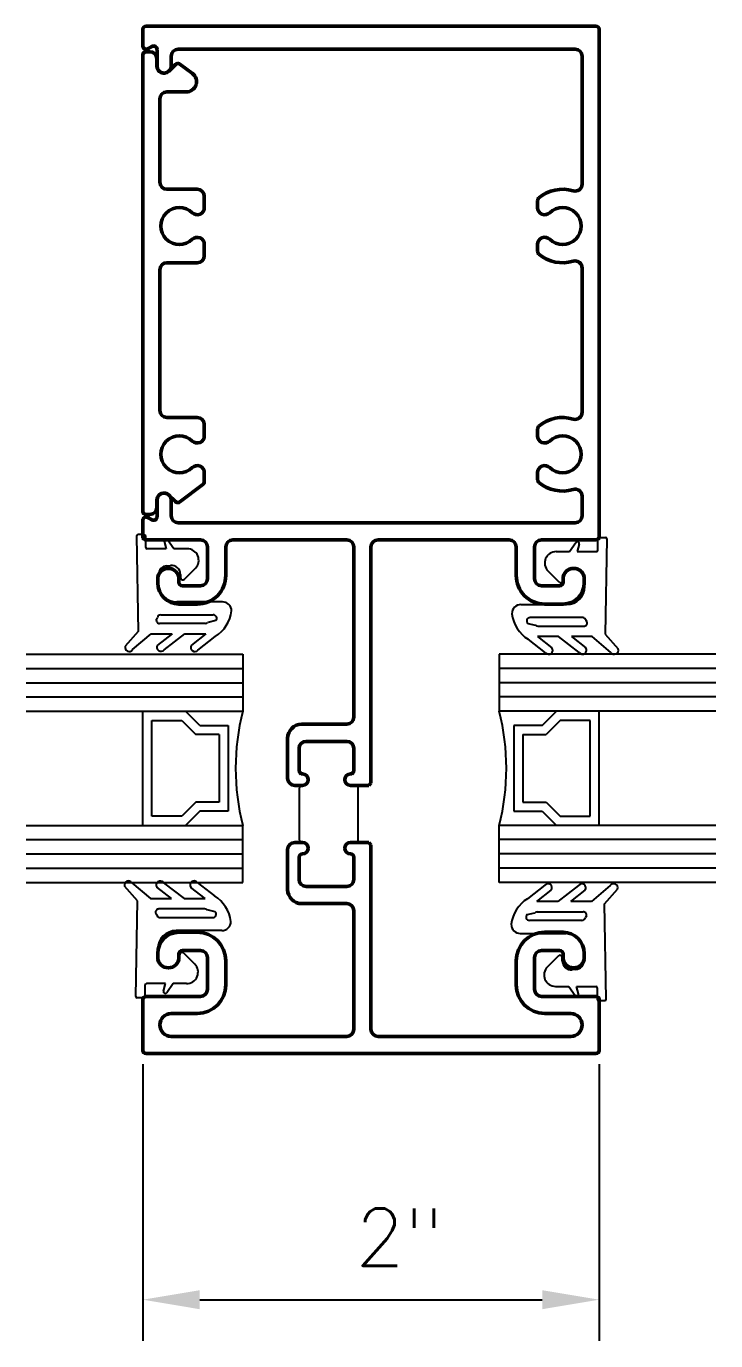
# Model space of a CAD drawing. Header units: inches. Extents: x -1.3 to 32.6, y -0.2 to 43.7.
# Drawn here: x 5.7 to 8.72, y 21.86 to 27.62 of the extents above; entities that cross this region are included whole.
import ezdxf

# ---------------------------------------------------------------- set-up
doc = ezdxf.new("R2010")
doc.units = ezdxf.units.IN
doc.header["$MEASUREMENT"] = 0
doc.layers.add('R-ANNO-DIMS', color=3, linetype='Continuous')
doc.layers.add('R-SWTS-DET1', color=1, linetype='Continuous')
doc.styles.add('SWTSTEXT', font='romans.shx')
doc.dimstyles.new('SWTSARCH', dxfattribs={"dimtxt": 0.25, "dimasz": 0.25, "dimexe": 0.179688, "dimexo": 0.0625, "dimgap": 0.125, "dimtad": 1, "dimtih": 1, "dimtoh": 1, "dimdec": 4, "dimzin": 4, "dimdsep": 46, "dimlunit": 4, "dimtxsty": 'SWTSTEXT', "dimcen": 0.1875, "dimdle": 0.179688, "dimclrd": 256, "dimclre": 256, "dimclrt": 256, "dimazin": 2, "dimtfac": 1, "dimtdec": 4, "dimtofl": 0, "dimtmove": 0, "dimatfit": 3, "dimfxl": 1, "dimfrac": 2, "dimtolj": 1, "dimtzin": 4, "dimlwd": -1, "dimlwe": -1, "dimarcsym": 0})

# ---------------------------------------------------------------- blocks, each defined once
blk = doc.blocks.new('*D15')
at = {"layer": 'Defpoints', "color": 0, "transparency": 16777216}
for p in [(6.2103, 23.1383), (8.2102, 23.1383), (8.2102, 22.0446)]:
    blk.add_point(p, dxfattribs=at)
at = {"layer": 'R-ANNO-DIMS', "transparency": 16777216}
for p, q in [((6.2103, 23.0758), (6.2103, 21.8649)), ((8.2102, 23.0758), (8.2102, 21.8649)), ((6.4603, 22.0446), (7.9602, 22.0446))]:
    blk.add_line(p, q, dxfattribs=at)
for points in [[(6.4603, 22.0863), (6.4603, 22.0029), (6.2103, 22.0446)], [(7.9602, 22.0863), (7.9602, 22.0029), (8.2102, 22.0446)]]:
    blk.add_solid(points, dxfattribs=at)
at = {"layer": 'R-ANNO-DIMS', "transparency": 16777216, "insert": (7.3352, 22.3184), "char_height": 0.25, "attachment_point": 5, "style": 'SWTSTEXT'}
blk.add_mtext('\\A1;2"', dxfattribs=at)

msp = doc.modelspace()

# ---------------------------------------------------------------- linework, layer by layer
at = {"layer": 'R-SWTS-DET1', "lineweight": 50}
for p, q in [((6.21027, 27.53778), (6.21027, 27.60817)), ((6.22527, 27.62317), (8.19524, 27.62317)), ((8.21024, 27.60817), (8.21024, 25.38817)), ((6.25077, 27.53518), (6.23277, 27.52479)), ((6.21027, 27.49688), (6.21027, 25.49955)), ((6.24123, 27.51188), (6.22527, 27.51188)), ((6.27223, 27.44888), (6.27223, 27.48088)), ((6.27327, 27.4488), (6.27327, 27.52219)), ((6.33527, 27.49217), (6.33527, 27.4488)), ((8.10424, 27.52317), (6.36627, 27.52317)), ((8.13524, 26.93213), (8.13524, 27.49217)), ((6.35381, 27.45566), (6.32513, 27.42698)), ((6.42833, 27.41567), (6.37344, 27.45703)), ((6.28527, 26.94016), (6.28527, 27.30491)), ((6.31627, 27.33591), (6.40164, 27.33591)), ((6.44925, 26.90916), (6.31627, 26.90916)), ((6.48025, 26.82854), (6.48025, 26.87816)), ((7.94024, 26.82855), (7.94024, 26.85989)), ((6.48025, 26.61816), (6.48025, 26.66779)), ((7.94024, 26.63646), (7.94024, 26.6678)), ((6.28527, 25.94016), (6.28527, 26.55616)), ((6.31627, 26.58716), (6.44925, 26.58716)), ((8.13524, 25.93213), (8.13524, 26.56422)), ((6.44925, 25.90916), (6.31627, 25.90916)), ((6.48025, 25.82854), (6.48025, 25.87816)), ((7.94024, 25.82855), (7.94024, 25.85989)), ((6.48025, 25.62735), (6.48025, 25.66779)), ((7.94024, 25.63646), (7.94024, 25.6678)), ((6.32513, 25.56945), (6.35381, 25.54077)), ((6.37344, 25.53939), (6.47427, 25.61537)), ((6.27223, 25.51555), (6.27223, 25.54755)), ((6.27327, 25.47415), (6.27327, 25.54755)), ((6.33527, 25.54755), (6.33527, 25.47917)), ((8.13524, 25.47917), (8.13524, 25.56422)), ((6.21027, 25.38817), (6.21027, 25.45857)), ((6.22527, 25.48455), (6.24123, 25.48455)), ((6.23277, 25.47156), (6.25077, 25.46116)), ((6.36627, 25.44817), (8.10424, 25.44817)), ((6.46327, 25.37317), (6.22527, 25.37317)), ((6.49427, 25.20317), (6.49427, 25.34217)), ((6.57427, 25.34217), (6.57427, 25.21717)), ((7.10424, 25.37317), (6.60527, 25.37317)), ((7.13524, 24.59692), (7.13524, 25.34217)), ((7.21024, 25.34217), (7.21024, 24.30767)), ((7.81524, 25.37317), (7.24124, 25.37317)), ((7.84624, 25.21717), (7.84624, 25.34217)), ((7.92624, 25.34217), (7.92624, 25.20317)), ((8.19524, 25.37317), (7.95724, 25.37317)), ((6.27627, 25.18517), (6.27627, 25.20167)), ((6.36927, 25.20167), (6.36928, 25.18717)), ((6.38428, 25.17217), (6.46327, 25.17217)), ((7.95724, 25.17217), (8.03624, 25.17217)), ((8.05124, 25.18717), (8.05124, 25.20167)), ((8.14424, 25.20167), (8.14424, 25.18517)), ((6.44927, 25.09217), (6.36927, 25.09217)), ((8.05124, 25.09217), (7.97124, 25.09217)), ((6.90724, 24.56567), (7.10399, 24.56567)), ((6.84524, 24.32867), (6.84524, 24.50367)), ((7.10424, 24.49067), (6.92624, 24.49067)), ((6.89524, 24.45967), (6.89524, 24.36267)), ((7.13524, 24.36267), (7.13524, 24.45967)), ((7.21024, 24.30767), (7.20024, 24.29767)), ((6.91024, 24.29767), (6.87624, 24.29767)), ((7.20024, 24.29767), (7.12024, 24.29767)), ((7.12024, 24.29767), (7.12024, 24.29767)), ((6.84524, 23.84167), (6.84524, 24.01667)), ((6.87624, 24.04767), (6.91024, 24.04767)), ((7.12024, 24.04767), (7.20024, 24.04767)), ((7.20024, 24.04767), (7.21024, 24.03767)), ((7.21024, 24.03767), (7.21024, 23.22926)), ((6.89524, 23.98267), (6.89524, 23.88567)), ((7.13524, 23.88567), (7.13524, 23.98267)), ((6.92624, 23.85467), (7.10424, 23.85467)), ((7.10399, 23.77967), (6.90724, 23.77967)), ((7.13524, 23.22926), (7.13524, 23.74842)), ((6.36927, 23.65426), (6.44927, 23.65426)), ((7.97124, 23.65426), (8.05124, 23.65426)), ((6.27627, 23.54475), (6.27627, 23.56125)), ((6.27627, 23.56125), (6.27627, 23.56125)), ((6.36927, 23.55926), (6.36927, 23.54475)), ((6.46327, 23.57426), (6.38427, 23.57426)), ((8.03624, 23.57426), (7.95724, 23.57426)), ((8.05124, 23.54475), (8.05124, 23.55926)), ((8.14424, 23.56125), (8.14424, 23.56125)), ((8.14424, 23.56125), (8.14424, 23.54475)), ((6.49427, 23.40426), (6.49427, 23.54326)), ((6.57427, 23.52926), (6.57427, 23.42326)), ((7.84624, 23.42326), (7.84624, 23.52926)), ((7.92624, 23.54326), (7.92624, 23.40426)), ((6.21027, 23.13826), (6.21027, 23.35826)), ((6.22527, 23.37326), (6.46327, 23.37326)), ((7.95724, 23.37326), (8.19524, 23.37326)), ((8.21024, 23.35826), (8.21024, 23.13826)), ((6.44927, 23.29826), (6.33527, 23.29826)), ((8.08524, 23.29826), (7.97124, 23.29826)), ((6.33527, 23.19826), (7.10424, 23.19826)), ((7.24124, 23.19826), (8.08524, 23.19826)), ((8.19524, 23.12326), (6.22527, 23.12326))]:
    msp.add_line(p, q, dxfattribs=at)
at = {"layer": 'R-SWTS-DET1'}
for p, q in [((8.20918, 27.60815), (8.20918, 25.38815)), ((6.21732, 25.39619), (6.18932, 25.39619)), ((6.18332, 25.39019), (6.19023, 24.97172)), ((6.22332, 25.34019), (6.22332, 25.39019)), ((6.30437, 25.36712), (6.31319, 25.33419)), ((6.34676, 25.33419), (6.31862, 25.37382)), ((8.07999, 25.32196), (8.10813, 25.36159)), ((8.12238, 25.35489), (8.11356, 25.32196)), ((8.20343, 25.32796), (8.20343, 25.37796)), ((8.20943, 25.38396), (8.23743, 25.38396)), ((8.24343, 25.37796), (8.23651, 24.95949)), ((6.31319, 25.33419), (6.22932, 25.33419)), ((6.40561, 25.33419), (6.34676, 25.33419)), ((8.02114, 25.32196), (8.07999, 25.32196)), ((8.11356, 25.32196), (8.19743, 25.32196)), ((6.31614, 25.26008), (6.33214, 25.26148)), ((6.37563, 25.22164), (6.37563, 25.20764)), ((6.3927, 25.20057), (6.44096, 25.24883)), ((8.03405, 25.18834), (7.98578, 25.2366)), ((8.1106, 25.24785), (8.0946, 25.24925)), ((6.27963, 25.18189), (6.27963, 25.22024)), ((8.05112, 25.20941), (8.05112, 25.19541)), ((8.14712, 25.16966), (8.14712, 25.20801)), ((6.55963, 25.10189), (6.35963, 25.10189)), ((7.86712, 25.08966), (8.06712, 25.08966)), ((6.19023, 24.97172), (6.13389, 24.90781)), ((6.16597, 24.89239), (6.24767, 24.96166)), ((6.19023, 24.97172), (6.19023, 24.97172)), ((6.24767, 24.96166), (6.33877, 24.96166)), ((6.33877, 24.96166), (6.27492, 24.91219)), ((6.30447, 24.89198), (6.39501, 24.96166)), ((6.39501, 24.96166), (6.48682, 24.96166)), ((6.48682, 24.96166), (6.42378, 24.91243)), ((6.45226, 24.89072), (6.52786, 24.94997)), ((7.97449, 24.87849), (7.89889, 24.93774)), ((8.03174, 24.94943), (7.93993, 24.94943)), ((7.93993, 24.94943), (8.00297, 24.9002)), ((8.12228, 24.87975), (8.03174, 24.94943)), ((8.17908, 24.94943), (8.08798, 24.94943)), ((8.08798, 24.94943), (8.15182, 24.89996)), ((8.26078, 24.88016), (8.17908, 24.94943)), ((8.23651, 24.95949), (8.23651, 24.95949)), ((8.23651, 24.95949), (8.29286, 24.89558)), ((5.70045, 24.87249), (6.64828, 24.87248)), ((6.64828, 24.87248), (6.64827, 24.62248)), ((8.72007, 24.87249), (7.77223, 24.87248)), ((7.77223, 24.87248), (7.77224, 24.62248)), ((5.70045, 24.80999), (6.64828, 24.80998)), ((8.72007, 24.80999), (7.77224, 24.80998)), ((5.70045, 24.74749), (6.64828, 24.74748)), ((8.72007, 24.74749), (7.77224, 24.74748)), ((5.70045, 24.68499), (6.64827, 24.68498)), ((8.72007, 24.68499), (7.77224, 24.68498)), ((5.70045, 24.62249), (6.64827, 24.62248)), ((6.21027, 24.12249), (6.21027, 24.62249)), ((6.46027, 24.56049), (6.39827, 24.62249)), ((8.72007, 24.62249), (7.77224, 24.62248)), ((7.96024, 24.56049), (8.02224, 24.62249)), ((8.21025, 24.12249), (8.21024, 24.62249)), ((6.25027, 24.58249), (6.3817, 24.58249)), ((6.25027, 24.16249), (6.25027, 24.58249)), ((6.3817, 24.58249), (6.4437, 24.52049)), ((6.46027, 24.56049), (6.58527, 24.56049)), ((6.58527, 24.56049), (6.58527, 24.18449)), ((7.96024, 24.56049), (7.83524, 24.56049)), ((7.83524, 24.56049), (7.83525, 24.18449)), ((8.03881, 24.58249), (7.97681, 24.52049)), ((8.17024, 24.58249), (8.03881, 24.58249)), ((8.17025, 24.16249), (8.17024, 24.58249)), ((6.54527, 24.52049), (6.4437, 24.52049)), ((6.54527, 24.52049), (6.54527, 24.22449)), ((7.12033, 24.48558), (6.91033, 24.48558)), ((7.87524, 24.52049), (7.97681, 24.52049)), ((7.87524, 24.52049), (7.87525, 24.22449)), ((6.89533, 24.47058), (6.89533, 24.36258)), ((7.13533, 24.36258), (7.13533, 24.47058)), ((6.89533, 24.28258), (6.89533, 24.06258)), ((7.15433, 24.29758), (7.12033, 24.29758)), ((7.1546, 24.04758), (7.15433, 24.29758)), ((6.4437, 24.22449), (6.3817, 24.16249)), ((6.54527, 24.22449), (6.4437, 24.22449)), ((7.87525, 24.22449), (7.97681, 24.22449)), ((7.97681, 24.22449), (8.03881, 24.16249)), ((6.3817, 24.16249), (6.25027, 24.16249)), ((6.46027, 24.18449), (6.39827, 24.12249)), ((6.58527, 24.18449), (6.46027, 24.18449)), ((7.83525, 24.18449), (7.96025, 24.18449)), ((7.96025, 24.18449), (8.02225, 24.12249)), ((8.03881, 24.16249), (8.17025, 24.16249)), ((5.70045, 24.12249), (6.64827, 24.12248)), ((6.64826, 23.87248), (6.64827, 24.12248)), ((8.72007, 24.12249), (7.77225, 24.12248)), ((7.77225, 23.87248), (7.77225, 24.12248)), ((5.70045, 24.05999), (6.64826, 24.05998)), ((7.12033, 24.04758), (7.15433, 24.04758)), ((8.72007, 24.05999), (7.77225, 24.05998)), ((5.70045, 23.99749), (6.64826, 23.99748)), ((6.89533, 23.98258), (6.89533, 23.87458)), ((7.13533, 23.87458), (7.13533, 23.98258)), ((8.72007, 23.99749), (7.77225, 23.99748)), ((5.70045, 23.93499), (6.64826, 23.93498)), ((8.72007, 23.93499), (7.77225, 23.93498)), ((5.70045, 23.87249), (6.64826, 23.87248)), ((6.18727, 23.79168), (6.13093, 23.85559)), ((6.163, 23.87101), (6.2447, 23.80174)), ((6.33581, 23.80174), (6.27196, 23.85121)), ((6.30151, 23.87142), (6.39204, 23.80174)), ((6.48386, 23.80174), (6.42081, 23.85097)), ((6.44929, 23.87268), (6.5249, 23.81343)), ((6.91033, 23.85958), (7.12033, 23.85958)), ((8.72007, 23.87249), (7.77225, 23.87248)), ((7.97153, 23.86045), (7.89593, 23.8012)), ((8.11931, 23.85919), (8.02878, 23.78951)), ((8.25782, 23.85878), (8.17612, 23.78951)), ((8.23355, 23.77945), (8.28989, 23.84336)), ((6.18035, 23.37321), (6.18727, 23.79168)), ((6.18727, 23.79168), (6.18727, 23.79168)), ((6.2447, 23.80174), (6.33581, 23.80174)), ((6.39204, 23.80174), (6.48386, 23.80174)), ((7.93696, 23.78951), (8.00001, 23.83874)), ((8.02878, 23.78951), (7.93696, 23.78951)), ((8.08501, 23.78951), (8.14886, 23.83898)), ((8.17612, 23.78951), (8.08501, 23.78951)), ((8.24047, 23.36098), (8.23355, 23.77945)), ((8.23355, 23.77945), (8.23355, 23.77945)), ((6.55667, 23.66151), (6.35667, 23.66151)), ((7.86415, 23.64928), (8.06415, 23.64928)), ((6.27667, 23.58151), (6.27667, 23.54316)), ((6.37267, 23.54176), (6.37267, 23.55576)), ((6.38974, 23.56283), (6.438, 23.51457)), ((8.14415, 23.56928), (8.14415, 23.53093)), ((6.31318, 23.50332), (6.32918, 23.50192)), ((8.03108, 23.5506), (7.98282, 23.50234)), ((8.04815, 23.52953), (8.04815, 23.54353)), ((8.10764, 23.49109), (8.09164, 23.48969)), ((6.22035, 23.42321), (6.22035, 23.37321)), ((6.31023, 23.42921), (6.22635, 23.42921)), ((6.3014, 23.39628), (6.31023, 23.42921)), ((6.34379, 23.42921), (6.31565, 23.38958)), ((6.40264, 23.42921), (6.34379, 23.42921)), ((8.01818, 23.41698), (8.07703, 23.41698)), ((8.07703, 23.41698), (8.10517, 23.37735)), ((8.11942, 23.38405), (8.11059, 23.41698)), ((8.11059, 23.41698), (8.19447, 23.41698)), ((8.20047, 23.41098), (8.20047, 23.36098)), ((6.21435, 23.36721), (6.18635, 23.36721)), ((8.20647, 23.35498), (8.23447, 23.35498))]:
    msp.add_line(p, q, dxfattribs=at)
at = {"layer": 'R-SWTS-DET1', "lineweight": 25}
for p, q in [((6.26959, 25.02428), (6.27455, 25.03221)), ((6.48571, 25.00711), (6.28443, 25.00711)), ((6.28939, 25.04504), (6.51963, 25.04504)), ((6.53024, 25.01943), (6.49632, 25.0115)), ((7.89651, 25.0072), (7.93043, 24.99927)), ((8.13736, 25.03281), (7.90712, 25.03281)), ((7.94104, 24.99488), (8.14232, 24.99488)), ((8.15716, 25.01205), (8.1522, 25.01998)), ((6.26663, 23.73912), (6.27158, 23.73119)), ((6.48275, 23.75629), (6.28147, 23.75629)), ((6.52727, 23.74397), (6.49335, 23.75189)), ((7.89355, 23.73174), (7.92747, 23.73966)), ((7.93807, 23.74406), (8.13935, 23.74406)), ((8.15419, 23.72689), (8.14924, 23.71896)), ((6.28643, 23.71836), (6.51667, 23.71836)), ((8.13439, 23.70613), (7.90415, 23.70613))]:
    msp.add_line(p, q, dxfattribs=at)
at = {"layer": 'R-SWTS-DET1'}
msp.add_lwpolyline([(7.15433, 24.29758), (7.12033, 24.29758, -0.408), (7.09533, 24.32258, -0.4120056), (7.12033, 24.34758, 0.4133333), (7.13533, 24.36258), (7.13533, 24.47058, 0.4133333), (7.12033, 24.48558), (6.91033, 24.48558, 0.4133333), (6.89533, 24.47058), (6.89533, 24.36258, 0.4133333), (6.91033, 24.34758, -0.416), (6.93533, 24.32258, -0.4120056), (6.91033, 24.29758, 0.4133333), (6.89533, 24.28258), (6.89533, 24.06258, 0.4133333), (6.91033, 24.04758, -0.416), (6.93533, 24.02258, -0.4120056), (6.91033, 23.99758, 0.4133333), (6.89533, 23.98258), (6.89533, 23.87458, 0.4133333), (6.91033, 23.85958), (7.12033, 23.85958, 0.4133333), (7.13533, 23.87458), (7.13533, 23.98258, 0.4133333), (7.12033, 23.99758, -0.408), (7.09533, 24.02258, -0.4120056), (7.12033, 24.04758), (7.15433, 24.04758, -0.0021902), (7.1546, 24.04758)], format="xyb", close=True, dxfattribs=at)
at = {"layer": 'R-SWTS-DET1', "lineweight": 50}
for centre, radius, start, end in [((6.22527, 27.60817), 0.015, 90, 180), ((8.19524, 27.60817), 0.015, 0, 90), ((6.22527, 27.53778), 0.015, 180, 300), ((6.25827, 27.52219), 0.015, 360, 120), ((6.22527, 27.49688), 0.015, 90, 180), ((6.24123, 27.48088), 0.031, 0, 90), ((6.36627, 27.49217), 0.031, 90, 180), ((8.10424, 27.49217), 0.031, 0, 90), ((6.30322, 27.4489), 0.03099, 180.035171, 314.986829), ((6.30427, 27.4488), 0.031, 180, 0), ((6.36442, 27.44505), 0.015, 53, 135), ((6.40164, 27.38025), 0.04435, 270, 53), ((6.31627, 27.30491), 0.031, 90, 180), ((6.31627, 26.94016), 0.031, 180, 270), ((6.44925, 26.87816), 0.031, 0, 90), ((8.04924, 26.74817), 0.161, 73.35396, 130.07843), ((8.10424, 26.93213), 0.031, 253.35396, 360), ((7.95524, 26.85989), 0.015, 130.07843, 180), ((6.37125, 26.74816), 0.081, 45.858835, 314.141165), ((6.44925, 26.82854), 0.031, 225.858835, 360), ((7.97124, 26.82855), 0.031, 180, 314.141165), ((8.04924, 26.74817), 0.081, 225.858835, 134.141165), ((6.44925, 26.66779), 0.031, 360, 134.141165), ((7.97124, 26.6678), 0.031, 45.858835, 180), ((6.44925, 26.61816), 0.031, 270, 0), ((7.95524, 26.63646), 0.015, 180, 229.92157), ((8.04924, 26.74817), 0.161, 229.92157, 286.64604), ((6.31627, 26.55616), 0.031, 90, 180), ((8.10424, 26.56422), 0.031, 360, 106.64604), ((6.31627, 25.94016), 0.031, 180, 270), ((8.10424, 25.93213), 0.031, 253.35396, 360), ((6.44925, 25.87816), 0.031, 0, 90), ((7.95524, 25.85989), 0.015, 130.07843, 180), ((8.04924, 25.74817), 0.161, 73.35396, 130.07843), ((6.37125, 25.74816), 0.081, 45.858835, 314.141165), ((6.44925, 25.82854), 0.031, 225.858835, 360), ((7.97124, 25.82855), 0.031, 180, 314.141165), ((8.04924, 25.74817), 0.081, 225.858835, 134.141165), ((6.44925, 25.66779), 0.031, 360, 134.141165), ((7.97124, 25.6678), 0.031, 45.858835, 180), ((6.46525, 25.62735), 0.015, 307, 360), ((7.95524, 25.63646), 0.015, 180, 229.92157), ((8.04924, 25.74817), 0.161, 229.92157, 286.64604), ((6.30322, 25.54753), 0.03099, 45.013171, 179.964829), ((6.30427, 25.54755), 0.031, 0, 180), ((8.10424, 25.56422), 0.031, 360, 106.64604), ((6.24123, 25.51555), 0.031, 270, 0), ((6.36442, 25.55137), 0.015, 225, 307), ((6.22527, 25.49955), 0.015, 180, 270), ((6.22527, 25.45857), 0.015, 60, 180), ((6.25827, 25.47415), 0.015, 240, 0), ((6.36627, 25.47917), 0.031, 180, 270), ((8.10424, 25.47917), 0.031, 270, 0), ((6.22527, 25.38817), 0.015, 180, 270), ((6.46327, 25.34217), 0.031, 0, 90), ((6.60527, 25.34217), 0.031, 90, 180), ((7.10424, 25.34217), 0.031, 0, 90), ((7.24124, 25.34217), 0.031, 90, 180), ((7.81524, 25.34217), 0.031, 0, 90), ((7.95724, 25.34217), 0.031, 90, 180), ((8.19524, 25.38817), 0.015, 270, 0), ((6.32277, 25.20167), 0.0465, 0, 180), ((8.09774, 25.20167), 0.0465, 0, 180), ((6.36927, 25.18517), 0.093, 180, 269.999938), ((6.38428, 25.18717), 0.015, 180.001942, 270), ((6.44927, 25.21717), 0.125, 270, 0.000014), ((6.46327, 25.20317), 0.031, 270, 0), ((7.97124, 25.21717), 0.125, 179.999986, 270), ((7.95724, 25.20317), 0.031, 180, 270), ((8.03624, 25.18717), 0.015, 270, 359.998058), ((8.05124, 25.18517), 0.093, 270.000062, 0), ((7.10399, 24.59692), 0.03125, 270, 0), ((6.90724, 24.50367), 0.062, 90, 180), ((6.92624, 24.45967), 0.031, 90, 180), ((7.10424, 24.45967), 0.031, 0, 90), ((6.91024, 24.36267), 0.015, 180, 270), ((7.12024, 24.36267), 0.015, 270, 0), ((6.87624, 24.32867), 0.031, 180, 270), ((6.91024, 24.32267), 0.025, 270, 90), ((7.12024, 24.32267), 0.025, 90, 270), ((6.87624, 24.01667), 0.031, 90, 180), ((6.91024, 24.02267), 0.025, 0, 90), ((6.91024, 24.02267), 0.025, 270, 360), ((7.12024, 24.02267), 0.025, 90, 180), ((7.12024, 24.02267), 0.025, 180, 270), ((6.91024, 23.98267), 0.015, 90, 180), ((7.12024, 23.98267), 0.015, 0, 90), ((6.90724, 23.84167), 0.062, 180, 270), ((6.92624, 23.88567), 0.031, 180, 270), ((7.10424, 23.88567), 0.031, 270, 360), ((7.10399, 23.74842), 0.03125, 0, 90), ((6.36927, 23.56125), 0.093, 90.000062, 180), ((6.44927, 23.52926), 0.125, 0, 90), ((7.97124, 23.52926), 0.125, 90, 180), ((8.05124, 23.56125), 0.093, 0, 89.999938), ((6.38427, 23.55926), 0.015, 90, 180), ((6.46327, 23.54326), 0.031, 0, 90), ((7.95724, 23.54326), 0.031, 90, 180), ((8.03624, 23.55926), 0.015, 0, 90), ((6.32277, 23.54475), 0.0465, 180, 0), ((8.09774, 23.54475), 0.0465, 180, 0), ((6.44927, 23.42326), 0.125, 270, 0), ((6.46327, 23.40426), 0.031, 270, 0), ((7.97124, 23.42326), 0.125, 180, 270), ((7.95724, 23.40426), 0.031, 180, 270), ((6.22527, 23.35826), 0.015, 90, 180), ((8.19524, 23.35826), 0.015, 0, 90), ((6.33527, 23.24826), 0.05, 90, 270), ((8.08524, 23.24826), 0.05, 270, 90), ((7.10424, 23.22926), 0.031, 270, 0), ((7.24124, 23.22926), 0.031, 180, 270), ((6.22527, 23.13826), 0.015, 180, 270), ((8.19524, 23.13826), 0.015, 270, 0)]:
    msp.add_arc(centre, radius, start, end, dxfattribs=at)
at = {"layer": 'R-SWTS-DET1'}
for centre, radius, start, end in [((6.18932, 25.39019), 0.006, 90, 180), ((6.21732, 25.39019), 0.006, 360, 90), ((6.22932, 25.34019), 0.006, 180, 270), ((6.31209, 25.36919), 0.008, 35.373884, 195), ((8.11465, 25.35696), 0.008, 345, 144.626116), ((8.20943, 25.37796), 0.006, 90, 180), ((8.23743, 25.37796), 0.006, 0, 90), ((6.40561, 25.28419), 0.05, 315, 90), ((8.02114, 25.27196), 0.05, 90, 225), ((8.19743, 25.32796), 0.006, 270, 0), ((6.31963, 25.22024), 0.04, 95, 180), ((6.33563, 25.22164), 0.04, 360, 95), ((8.09112, 25.20941), 0.04, 85, 180), ((8.10712, 25.20801), 0.04, 360, 85), ((6.35963, 25.18189), 0.08, 180, 270), ((6.38563, 25.20764), 0.01, 180, 315), ((8.04112, 25.19541), 0.01, 225, 360), ((8.06712, 25.16966), 0.08, 270, 360), ((6.44639, 25.08118), 0.15445, 301.835453, 352.823066), ((6.55963, 25.06189), 0.04, 360, 90), ((7.86712, 25.04966), 0.04, 90, 180), ((7.98036, 25.06895), 0.15445, 187.176934, 238.164547), ((6.15086, 24.90203), 0.01792, 161.208818, 327.457001), ((6.29023, 24.90287), 0.01792, 148.656693, 322.602283), ((6.43847, 24.90217), 0.01792, 145.088017, 320.262848), ((7.98827, 24.88994), 0.01792, 219.737152, 34.911983), ((8.13652, 24.89064), 0.01792, 217.397717, 31.343307), ((8.27589, 24.8898), 0.01792, 212.542999, 18.791182), ((7.64656, 24.37247), 1.02912, 165.939707, 194.058374), ((6.77395, 24.37247), 1.02912, 345.941626, 14.060293), ((6.91035, 24.47055), 0.01502, 90.086122, 179.913878), ((7.12031, 24.47055), 0.01502, 0.086122, 89.913878), ((6.91035, 24.3626), 0.01502, 180.086122, 269.913878), ((7.12031, 24.3626), 0.01502, 270.086122, 359.913878), ((6.91028, 24.32258), 0.025, 270.126604, 89.873396), ((7.12049, 24.32258), 0.025, 90.356792, 269.643208), ((6.91035, 24.28255), 0.01502, 90.086122, 179.913878), ((6.91035, 24.0626), 0.01502, 180.086122, 269.913878), ((6.91038, 24.02258), 0.025, 269.897709, 90.102291), ((7.12039, 24.02258), 0.025, 90.126604, 269.873396), ((7.1546, 24.01685), 0.03073, 90, 90.501953), ((6.91035, 23.98255), 0.01502, 90.086122, 179.913878), ((7.12031, 23.98255), 0.01502, 0.086122, 89.913878), ((6.14789, 23.86137), 0.01792, 32.542999, 198.791182), ((6.28727, 23.86053), 0.01792, 37.397717, 211.343307), ((6.43551, 23.86123), 0.01792, 39.737152, 214.911983), ((6.91035, 23.8746), 0.01502, 180.086122, 269.913878), ((7.12031, 23.8746), 0.01502, 270.086122, 359.913878), ((7.98531, 23.849), 0.01792, 325.088017, 140.262848), ((8.13355, 23.8483), 0.01792, 328.656693, 142.602283), ((8.27293, 23.84914), 0.01792, 341.208818, 147.457001), ((6.44343, 23.68221), 0.15445, 7.176934, 58.164547), ((7.97739, 23.66999), 0.15445, 121.835453, 172.823066), ((6.55667, 23.70151), 0.04, 270, 0), ((7.86415, 23.68928), 0.04, 180, 270), ((6.35667, 23.58151), 0.08, 90, 180), ((8.06415, 23.56928), 0.08, 0, 90), ((6.38267, 23.55576), 0.01, 45, 180), ((8.03815, 23.54353), 0.01, 0, 135), ((6.31667, 23.54316), 0.04, 180, 265), ((6.33267, 23.54176), 0.04, 265, 0), ((6.40264, 23.47921), 0.05, 270, 45), ((8.01818, 23.46698), 0.05, 135, 270), ((8.08815, 23.52953), 0.04, 180, 275), ((8.10415, 23.53093), 0.04, 275, 0), ((6.22635, 23.42321), 0.006, 90, 180), ((6.30913, 23.39421), 0.008, 165, 324.626116), ((8.11169, 23.38198), 0.008, 215.373884, 15), ((8.19447, 23.41098), 0.006, 0, 90), ((6.18635, 23.37321), 0.006, 180, 270), ((6.21435, 23.37321), 0.006, 270, 0), ((8.20647, 23.36098), 0.006, 180, 270), ((8.23447, 23.36098), 0.006, 270, 0)]:
    msp.add_arc(centre, radius, start, end, dxfattribs=at)
at = {"layer": 'R-SWTS-DET1', "lineweight": 25}
for centre, start, end in [((6.28443, 25.02211), 171.683574, 270), ((6.28939, 25.03004), 90, 171.683574), ((6.48571, 25.02211), 270, 315), ((6.51963, 25.03004), 315, 90), ((7.90712, 25.01781), 90, 225), ((7.94104, 25.00988), 225, 270), ((8.13736, 25.01781), 8.316426, 90), ((8.14232, 25.00988), 270, 8.316426), ((6.28147, 23.74129), 90, 188.316426), ((6.28643, 23.73336), 188.316426, 270), ((6.48275, 23.74129), 45, 90), ((6.51667, 23.73336), 270, 45), ((7.90415, 23.72113), 135, 270), ((7.93807, 23.72906), 90, 135), ((8.13935, 23.72906), 351.683574, 90), ((8.13439, 23.72113), 270, 351.683574)]:
    msp.add_arc(centre, 0.015, start, end, dxfattribs=at)

# ---------------------------------------------------------------- dimensions: what is measured, and where the dimension line sits
at = {"layer": 'R-ANNO-DIMS'}
dim = msp.add_linear_dim(base=(8.21024, 22.0446), p1=(6.21027, 23.13826), p2=(8.21024, 23.13826), dimstyle='SWTSARCH', dxfattribs=at)
dim.commit()
dim.dimension.update_dxf_attribs({"geometry": '*D15', "text_midpoint": (7.33516, 22.0446), "dimtype": 160})

doc.saveas('drawing.dxf')
